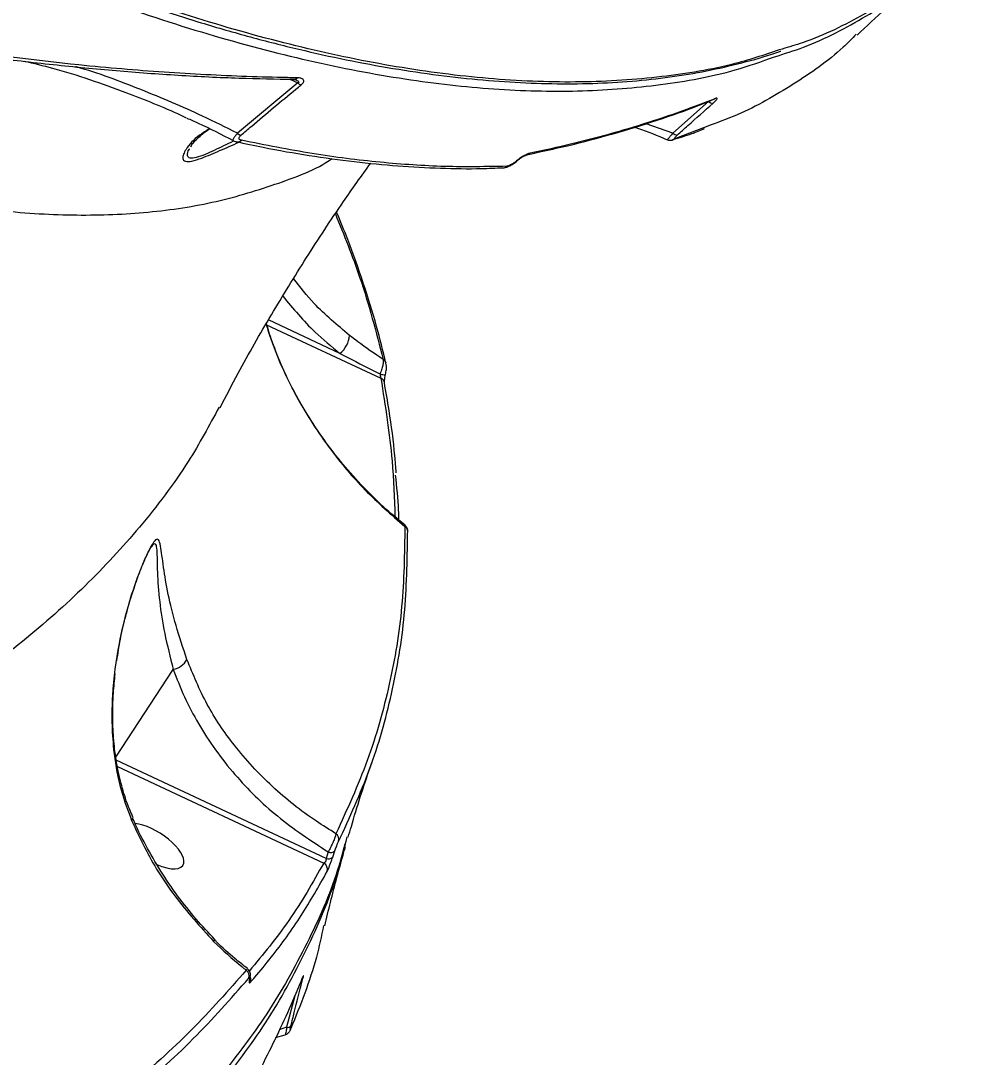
# Model space of a CAD drawing. Header units: millimetres. Extents: x -6879 to 7341, y -8047 to 7187.
# Drawn here: x -623.9 to -497.5, y 3097.7 to 3234.2 of the extents above; entities that cross this region are included whole.
import ezdxf

# ---------------------------------------------------------------- set-up
doc = ezdxf.new("R2010")
doc.units = ezdxf.units.MM
for name, color, linetype in [('DIKOM_ОБЪЕКТ', 7, 'Continuous'), ('DIKOM_РАЗМЕР_ЗОНА', 7, 'Continuous'), ('DIKOM_РАЗМЕР_ОБЪЕКТА', 7, 'Continuous')]:
    doc.layers.add(name, color=color, linetype=linetype)
doc.styles.add('style1', font='arial.ttf', dxfattribs={"width": 0.8})
doc.dimstyles.new('1-50', dxfattribs={"dimtxt": 300, "dimasz": 200, "dimexe": 100, "dimexo": 0, "dimgap": 100, "dimtad": 0, "dimdec": 0, "dimtxsty": 'style1', "dimcen": 0, "dimclrd": 7, "dimclre": 7, "dimadec": 1, "dimazin": 2, "dimtfac": 1, "dimtdec": 0, "dimtmove": 1, "dimatfit": 3, "dimfxl": 0, "dimlwd": 25, "dimlwe": 18, "dimarcsym": 0})

# ---------------------------------------------------------------- blocks, each defined once
blk = doc.blocks.new('*D20')
at = {"layer": 'Defpoints', "color": 0, "transparency": 16777216}
for p in [(-335.47, 4138.44), (-5198.79, -5966.88), (-1568.13, -5966.88)]:
    blk.add_point(p, dxfattribs=at)
at = {"layer": 'DIKOM_РАЗМЕР_ОБЪЕКТА', "color": 7, "lineweight": 18, "transparency": 16777216}
for p, q in [((-335.47, 4138.44), (-5298.79, 4138.44)), ((-1568.13, -5966.88), (-5298.79, -5966.88))]:
    blk.add_line(p, q, dxfattribs=at)
at = {"layer": 'DIKOM_РАЗМЕР_ОБЪЕКТА', "color": 7, "lineweight": 25, "transparency": 16777216}
for p, q in [((-5198.79, 3938.44), (-5198.79, -81.84)), ((-5198.79, -5766.88), (-5198.79, -1161.62))]:
    blk.add_line(p, q, dxfattribs=at)
at = {"layer": 'DIKOM_РАЗМЕР_ОБЪЕКТА', "color": 7, "transparency": 16777216}
for points in [[(-5232.12, 3938.44), (-5165.46, 3938.44), (-5198.79, 4138.44)], [(-5232.12, -5766.88), (-5165.46, -5766.88), (-5198.79, -5966.88)]]:
    blk.add_solid(points, dxfattribs=at)
at = {"layer": 'DIKOM_РАЗМЕР_ОБЪЕКТА', "color": 0, "transparency": 16777216, "insert": (-5198.79, -621.73), "char_height": 300, "attachment_point": 5, "rotation": 90, "style": 'style1'}
blk.add_mtext('10100', dxfattribs=at)
blk = doc.blocks.new('*D19')
at = {"layer": 'Defpoints', "color": 0, "transparency": 16777216}
for p in [(5624.04, 6094.27), (-4435.35, 2864.29), (5624.04, -2640.11)]:
    blk.add_point(p, dxfattribs=at)
at = {"layer": 'DIKOM_РАЗМЕР_ОБЪЕКТА', "color": 7, "lineweight": 18, "transparency": 16777216}
for p, q in [((-4435.35, 2864.29), (-4435.35, 6194.27)), ((5624.04, -2640.11), (5624.04, 6194.27))]:
    blk.add_line(p, q, dxfattribs=at)
at = {"layer": 'DIKOM_РАЗМЕР_ОБЪЕКТА', "color": 7, "lineweight": 25, "transparency": 16777216}
for p, q in [((-4235.35, 6094.27), (2113.67, 6094.27)), ((5424.04, 6094.27), (3193.46, 6094.27))]:
    blk.add_line(p, q, dxfattribs=at)
at = {"layer": 'DIKOM_РАЗМЕР_ОБЪЕКТА', "color": 7, "transparency": 16777216}
for points in [[(-4235.35, 6127.6), (-4235.35, 6060.94), (-4435.35, 6094.27)], [(5424.04, 6127.6), (5424.04, 6060.94), (5624.04, 6094.27)]]:
    blk.add_solid(points, dxfattribs=at)
at = {"layer": 'DIKOM_РАЗМЕР_ОБЪЕКТА', "color": 0, "transparency": 16777216, "insert": (2653.56, 6094.27), "char_height": 300, "attachment_point": 5, "style": 'style1'}
blk.add_mtext('10100', dxfattribs=at)
blk = doc.blocks.new('*D18')
at = {"layer": 'Defpoints', "color": 0, "transparency": 16777216}
for p in [(-342.29, 5666.7), (-6681.79, -8047.27), (-1651.48, -8047.27)]:
    blk.add_point(p, dxfattribs=at)
at = {"layer": 'DIKOM_РАЗМЕР_ЗОНА', "color": 7, "lineweight": 18, "transparency": 16777216}
for p, q in [((-342.29, 5666.7), (-6781.79, 5666.7)), ((-1651.48, -8047.27), (-6781.79, -8047.27))]:
    blk.add_line(p, q, dxfattribs=at)
at = {"layer": 'DIKOM_РАЗМЕР_ЗОНА', "color": 7, "lineweight": 25, "transparency": 16777216}
for p, q in [((-6681.79, 5466.7), (-6681.79, -340.84)), ((-6681.79, -7847.27), (-6681.79, -1420.62))]:
    blk.add_line(p, q, dxfattribs=at)
at = {"layer": 'DIKOM_РАЗМЕР_ЗОНА', "color": 7, "transparency": 16777216}
for points in [[(-6715.12, 5466.7), (-6648.46, 5466.7), (-6681.79, 5666.7)], [(-6715.12, -7847.27), (-6648.46, -7847.27), (-6681.79, -8047.27)]]:
    blk.add_solid(points, dxfattribs=at)
at = {"layer": 'DIKOM_РАЗМЕР_ЗОНА', "color": 0, "transparency": 16777216, "insert": (-6681.79, -880.73), "char_height": 300, "attachment_point": 5, "rotation": 90, "style": 'style1'}
blk.add_mtext('13700', dxfattribs=at)
blk = doc.blocks.new('*D17')
at = {"layer": 'Defpoints', "color": 0, "transparency": 16777216}
for p in [(-5935.35, 6990.27), (-5935.35, 998.27), (7340.79, -2830.86)]:
    blk.add_point(p, dxfattribs=at)
at = {"layer": 'DIKOM_РАЗМЕР_ЗОНА', "color": 7, "lineweight": 18, "transparency": 16777216}
for p, q in [((-5935.35, 998.27), (-5935.35, 7090.27)), ((7340.79, -2830.86), (7340.79, 7090.27))]:
    blk.add_line(p, q, dxfattribs=at)
at = {"layer": 'DIKOM_РАЗМЕР_ЗОНА', "color": 7, "lineweight": 25, "transparency": 16777216}
for p, q in [((-5735.35, 6990.27), (2016.67, 6990.27)), ((7140.79, 6990.27), (3096.46, 6990.27))]:
    blk.add_line(p, q, dxfattribs=at)
at = {"layer": 'DIKOM_РАЗМЕР_ЗОНА', "color": 7, "transparency": 16777216}
for points in [[(-5735.35, 7023.6), (-5735.35, 6956.94), (-5935.35, 6990.27)], [(7140.79, 7023.6), (7140.79, 6956.94), (7340.79, 6990.27)]]:
    blk.add_solid(points, dxfattribs=at)
at = {"layer": 'DIKOM_РАЗМЕР_ЗОНА', "color": 0, "transparency": 16777216, "insert": (2556.56, 6990.27), "char_height": 300, "attachment_point": 5, "style": 'style1'}
blk.add_mtext('13300', dxfattribs=at)

msp = doc.modelspace()

# ---------------------------------------------------------------- linework, layer by layer
at = {"layer": 'DIKOM_ОБЪЕКТ', "color": 7, "linetype": 'Continuous', "lineweight": 15}
for p, q in [((-587.4, 3225.99), (-595.33, 3219.36)), ((-588.45, 3226.48), (-587.4, 3225.99)), ((-533.29, 3223.57), (-538, 3219.38)), ((-533.19, 3223.61), (-532.73, 3223.8)), ((-538, 3219.38), (-541.54, 3220.63)), ((-533.61, 3220.23), (-537.65, 3218.69)), ((-601.48, 3217.59), (-601.34, 3217.79)), ((-595.52, 3218.24), (-595.54, 3218.25)), ((-581.85, 3190.37), (-591.26, 3194.78)), ((-591.5, 3194.15), (-576.46, 3187.11)), ((-575.85, 3187.58), (-575.82, 3187.77)), ((-575.85, 3187.58), (-575.85, 3187.58)), ((-611.36, 3137.22), (-603.79, 3148.76)), ((-583.68, 3123.86), (-611.3, 3136.8)), ((-611.16, 3135.99), (-583.97, 3123.26)), ((-582.79, 3124.03), (-582.51, 3124.87)), ((-583.4, 3124.71), (-583.68, 3123.86)), ((-587.8, 3105.78), (-588.87, 3101.62)), ((-588.87, 3101.62), (-589.85, 3101.28)), ((-590.35, 3100.28), (-589.07, 3100.64))]:
    msp.add_line(p, q, dxfattribs=at)
at = {"layer": 'DIKOM_ОБЪЕКТ', "color": 7, "linetype": 'Continuous', "lineweight": 15, "flags": 128}
for points in [[(-532.47, 3223.92), (-532.59, 3223.83), (-532.72, 3223.77)], [(-558.58, 3215.73), (-558.5, 3215.75), (-558.49, 3215.75)], [(-609.19, 3129.15), (-609.18, 3129.13), (-609.19, 3129.01), (-609.28, 3128.87)], [(-593.69, 3108.04), (-593.7, 3108.01), (-593.76, 3107.88)]]:
    msp.add_lwpolyline(points, dxfattribs=at)
at = {"layer": 'DIKOM_ОБЪЕКТ', "color": 7, "linetype": 'Continuous', "lineweight": 15}
for centre, radius, start, end in [((-587.92, 3227.11), 0.646, 270.0147, 317.8679), ((-586.53, 3226.87), 1.24, 225.1562, 248.4848), ((-532.69, 3224.11), 0.81, 222.1026, 267.42), ((-594.49, 3220.26), 1.24, 226.7303, 250.2774), ((-537.4, 3219.94), 0.818, 223.2755, 268.5036), ((-595.36, 3219.01), 0.783, 258.8038, 313.6264), ((-538.23, 3219.31), 0.851, 286.0269, 312.7113), ((-557.33, 3217.25), 0.723, 281.8461, 315.0857), ((-560.45, 3215.62), 0.825, 271.2769, 312.8974), ((-584.01, 3193.05), 3.45, 308.8897, 354.9203), ((-576.54, 3188.88), 0.802, 14.6686, 60.4028), ((-576.01, 3189.28), 1.71, 250.8312, 275.3661), ((-576.75, 3186.36), 0.802, 12.5382, 68.358), ((-573.73, 3166.86), 0.83, 342.0038, 58.7952), ((-604.28, 3151.31), 2.6, 280.8348, 331.4424), ((-582.92, 3126.36), 0.936, 343.265, 54.0097), ((-583.08, 3125.46), 0.818, 246.745, 313.9497), ((-583.36, 3124.62), 0.821, 246.9309, 314.0401), ((-584.45, 3122.42), 0.963, 343.7807, 59.8093), ((-598.67, 3113.16), 0.296, 307.9645, 0.0104), ((-594.81, 3108.37), 0.993, 343.6879, 51.3044), ((-594.53, 3107.86), 0.946, 341.7414, 21.1309), ((-587.1, 3107.88), 0.35, 277.3796, 328.49), ((-588.76, 3102.22), 0.608, 260.099, 319.5984)]:
    msp.add_arc(centre, radius, start, end, dxfattribs=at)
for start_param, end_param in [(3.292399, 5.602039), (1.950965, 3.292399)]:
    msp.add_ellipse((-606.45, 3125.49), major_axis=(-3.92, 2.53), ratio=0.411602, start_param=start_param, end_param=end_param, dxfattribs=at)
for points, knots in [([(-764.25, 3331.18), (-763.12, 3330.24), (-759.25, 3327.04), (-752.66, 3321.75), (-744.49, 3315.33), (-736.37, 3309.13), (-728.32, 3303.14), (-720.33, 3297.37), (-712.4, 3291.8), (-704.52, 3286.45), (-696.7, 3281.31), (-688.93, 3276.37), (-681.21, 3271.64), (-673.53, 3267.12), (-665.91, 3262.79), (-658.33, 3258.68), (-650.83, 3254.78), (-643.44, 3251.13), (-636.17, 3247.72), (-629.04, 3244.56), (-622.03, 3241.65), (-615.15, 3238.99), (-608.39, 3236.57), (-601.75, 3234.39), (-595.23, 3232.46), (-588.82, 3230.77), (-582.54, 3229.33), (-576.36, 3228.13), (-570.32, 3227.18), (-564.44, 3226.48), (-558.74, 3226.04), (-553.22, 3225.85), (-547.88, 3225.92), (-542.72, 3226.25), (-537.75, 3226.83), (-532.94, 3227.66), (-528.33, 3228.78), (-525.29, 3229.62), (-523.83, 3230.17), (-523.8, 3230.18)], [0, 0, 0, 0, 0.0118012, 0.0402812, 0.0687699, 0.0971287, 0.1253572, 0.1534877, 0.1815519, 0.2095821, 0.2376112, 0.265664, 0.2937681, 0.3219568, 0.3502603, 0.3787115, 0.4072265, 0.4356516, 0.4639373, 0.4921162, 0.5202209, 0.548283, 0.576334, 0.6044029, 0.6325138, 0.6606981, 0.6889882, 0.7174138, 0.7459504, 0.7744517, 0.8027918, 0.8310071, 0.8591275, 0.8871816, 0.9151978, 0.9432057, 0.9712293, 0.9992915, 1, 1, 1, 1]), ([(-523.62, 3230.46), (-525.65, 3229.78), (-530.61, 3228.12), (-539.46, 3226.66), (-550.03, 3225.94), (-561.45, 3226.34), (-573.44, 3227.81), (-585.96, 3230.33), (-598.93, 3233.84), (-612.57, 3238.39), (-626.87, 3244.03), (-641.77, 3250.75), (-656.32, 3258.09), (-670.4, 3265.84), (-683.91, 3273.85), (-697.69, 3282.56), (-711.69, 3291.95), (-725.77, 3301.93), (-739.85, 3312.44), (-752.43, 3322.26), (-760.36, 3328.75), (-763.59, 3331.38)], [0, 0, 0, 0, 0.039767, 0.096734, 0.155355, 0.214024, 0.272646, 0.329613, 0.386623, 0.44359, 0.502211, 0.56088, 0.619501, 0.669081, 0.718717, 0.768354, 0.818462, 0.868569, 0.917415, 0.966371, 1, 1, 1, 1]), ([(-664.3, 3260.53), (-661.31, 3258.92), (-653.28, 3254.58), (-640.49, 3248.29), (-626.08, 3241.92), (-611.99, 3236.48), (-598.29, 3232.02), (-585.04, 3228.59), (-572.52, 3226.25), (-560.77, 3225), (-549.79, 3224.78), (-539.43, 3225.65), (-531, 3227.16), (-526.33, 3228.82), (-524.63, 3229.43)], [0, 0, 0, 0, 0.052244, 0.140747, 0.229317, 0.317819, 0.408892, 0.500039, 0.591111, 0.679613, 0.768184, 0.856686, 0.947758, 1, 1, 1, 1]), ([(-524.63, 3229.43), (-523.33, 3229.84), (-518.99, 3231.2), (-512.6, 3234.67), (-507.09, 3238.16), (-504.58, 3240.59), (-504.15, 3241)], [0, 0, 0, 0, 0.16435, 0.54907, 0.922926, 1, 1, 1, 1]), ([(-503.4, 3241.68), (-504.02, 3241.1), (-506.83, 3238.5), (-512.67, 3235.02), (-518.81, 3231.87), (-522.71, 3230.73), (-523.62, 3230.46)], [0, 0, 0, 0, 0.1118765, 0.5038228, 0.88471, 1, 1, 1, 1]), ([(-513.75, 3232.29), (-512.5, 3233.46), (-509.51, 3236.26), (-506.32, 3238.99), (-504.46, 3240.58)], [0, 0, 0, 0, 0.417878, 1, 1, 1, 1]), ([(-513.85, 3232.4), (-514.42, 3231.82), (-516.91, 3229.3), (-522.13, 3225.72), (-528.13, 3222.22), (-532.24, 3220.73), (-533.61, 3220.23)], [0, 0, 0, 0, 0.105535, 0.460714, 0.819844, 1, 1, 1, 1]), ([(-634.61, 3230.33), (-632.42, 3230.02), (-627.36, 3229.29), (-619.6, 3228.38), (-611.28, 3227.58), (-603.12, 3226.99), (-595.31, 3226.6), (-590.31, 3226.51), (-587.92, 3226.47)], [0, 0, 0, 0, 0.133542, 0.308932, 0.484615, 0.660782, 0.837623, 1, 1, 1, 1]), ([(-587.44, 3226.67), (-587.88, 3226.68), (-590.08, 3226.71), (-595.86, 3226.87), (-604.96, 3227.35), (-618.19, 3228.45), (-628.09, 3229.78), (-634.09, 3230.59)], [0, 0, 0, 0, 0.029991, 0.149956, 0.390073, 0.630193, 1, 1, 1, 1]), ([(-623.44, 3228.87), (-622.19, 3228.57), (-617.59, 3227.5), (-610.74, 3225.01), (-604.9, 3222.76), (-602.34, 3221.53), (-602.11, 3221.41)], [0, 0, 0, 0, 0.16791, 0.616594, 0.965199, 1, 1, 1, 1]), ([(-595.33, 3219.36), (-596.86, 3220.12), (-601, 3222.21), (-608.06, 3225.15), (-613.68, 3227.31), (-616.63, 3228.12), (-616.68, 3228.13)], [0, 0, 0, 0, 0.224139, 0.608296, 0.993629, 1, 1, 1, 1]), ([(-587.92, 3226.46), (-587.9, 3226.46), (-587.8, 3226.46), (-587.71, 3226.44), (-587.71, 3226.44), (-587.71, 3226.44)], [0, 0, 0, 0, 0.116667, 0.724643, 1, 1, 1, 1]), ([(-587.75, 3226.45), (-587.66, 3226.41), (-587.5, 3226.34), (-587.34, 3226.23), (-587.28, 3226.14), (-587.27, 3226.08), (-587.28, 3226.06), (-587.31, 3226.04), (-587.34, 3226.01), (-587.38, 3226), (-587.4, 3225.99)], [0, 0, 0, 0, 0.323901, 0.621723, 0.765074, 0.814826, 0.864868, 0.87896, 0.928071, 1, 1, 1, 1]), ([(-586.98, 3225.72), (-586.91, 3225.78), (-586.76, 3225.92), (-586.63, 3226.11), (-586.59, 3226.3), (-586.68, 3226.5), (-586.97, 3226.64), (-587.28, 3226.66), (-587.44, 3226.67)], [0, 0, 0, 0, 0.109865, 0.22003, 0.325713, 0.492521, 0.753777, 1, 1, 1, 1]), ([(-594.9, 3219.09), (-594.43, 3219.5), (-592.03, 3221.55), (-589.39, 3223.75), (-587.21, 3225.53), (-586.98, 3225.72)], [0, 0, 0, 0, 0.183166, 0.915863, 1, 1, 1, 1]), ([(-679.69, 3224.01), (-676.22, 3222.59), (-668.97, 3219.63), (-658.38, 3216.01), (-647.85, 3212.98), (-637.38, 3210.64), (-627.07, 3209.09), (-617.02, 3208.45), (-607.51, 3208.78), (-598.54, 3210.08), (-590.41, 3212.55), (-584.98, 3214.56), (-582.87, 3216.03), (-582.87, 3216.03)], [0, 0, 0, 0, 0.085941, 0.1790255, 0.2730354, 0.3670452, 0.4709724, 0.574978, 0.6789028, 0.7858914, 0.8929693, 0.9999556, 1, 1, 1, 1]), ([(-557.06, 3216.58), (-555.33, 3216.95), (-551.5, 3217.77), (-545.83, 3219.27), (-540.05, 3221.06), (-535.85, 3222.51), (-533.64, 3223.42), (-533.19, 3223.61)], [0, 0, 0, 0, 0.203449, 0.449409, 0.694328, 0.938215, 1, 1, 1, 1]), ([(-532.47, 3223.92), (-532.78, 3223.8), (-534.32, 3223.19), (-538.43, 3221.66), (-545.01, 3219.55), (-551.65, 3217.83), (-555.68, 3216.98), (-556.81, 3216.74)], [0, 0, 0, 0, 0.0413716, 0.2068682, 0.5381466, 0.8694297, 1, 1, 1, 1]), ([(-537.42, 3219.12), (-536.96, 3219.54), (-535.4, 3220.95), (-533.83, 3222.33), (-532.73, 3223.3)], [0, 0, 0, 0, 0.299645, 1, 1, 1, 1]), ([(-532.73, 3223.3), (-532.63, 3223.39), (-532.45, 3223.56), (-532.26, 3223.77), (-532.17, 3223.91), (-532.19, 3223.99), (-532.3, 3223.99), (-532.42, 3223.94), (-532.47, 3223.92)], [0, 0, 0, 0, 0.164362, 0.329147, 0.489709, 0.661581, 0.861364, 1, 1, 1, 1]), ([(-532.7, 3223.77), (-532.7, 3223.77), (-532.68, 3223.78), (-532.68, 3223.78), (-532.69, 3223.78)], [0, 0, 0, 0, 0.111218, 1, 1, 1, 1]), ([(-602.01, 3221.36), (-601.51, 3221.15), (-599.43, 3220.24), (-597.43, 3219.2), (-595.91, 3218.41)], [0, 0, 0, 0, 0.2398, 1, 1, 1, 1]), ([(-599.01, 3219.95), (-599.47, 3219.68), (-600.84, 3218.86), (-601.92, 3217.63), (-602.49, 3216.59), (-602.61, 3216.01), (-602.33, 3215.62), (-601.44, 3215.64), (-599.87, 3216.13), (-598.45, 3216.75), (-597.6, 3217.12)], [0, 0, 0, 0, 0.135373, 0.401521, 0.496442, 0.592552, 0.698085, 0.784951, 0.871932, 1, 1, 1, 1]), ([(-601.53, 3217.62), (-601.53, 3217.62), (-601.51, 3217.66), (-601.32, 3217.93), (-600.92, 3218.39), (-600.16, 3219.1), (-599.55, 3219.63), (-599.04, 3219.92), (-599, 3219.95)], [0, 0, 0, 0, 0.006761, 0.159287, 0.35371, 0.605615, 0.964476, 1, 1, 1, 1]), ([(-595.33, 3219.36), (-595.45, 3219.23), (-595.68, 3218.97), (-595.88, 3218.67), (-595.98, 3218.46), (-595.94, 3218.42), (-595.92, 3218.4)], [0, 0, 0, 0, 0.249167, 0.498134, 0.75234, 1, 1, 1, 1]), ([(-594.82, 3218.44), (-594.91, 3218.47), (-595.06, 3218.52), (-595.15, 3218.66), (-595.13, 3218.81), (-595.05, 3218.95), (-594.95, 3219.05), (-594.9, 3219.09)], [0, 0, 0, 0, 0.319613, 0.561916, 0.727907, 0.863995, 1, 1, 1, 1]), ([(-543.05, 3220.17), (-542.91, 3220.13), (-541.44, 3219.66), (-540.03, 3219.06), (-538.75, 3218.52)], [0, 0, 0, 0, 0.091992, 1, 1, 1, 1]), ([(-538, 3219.38), (-538.12, 3219.24), (-538.36, 3218.95), (-538.61, 3218.66), (-538.74, 3218.52), (-538.74, 3218.53), (-538.74, 3218.54)], [0, 0, 0, 0, 0.287279, 0.574648, 0.859969, 1, 1, 1, 1]), ([(-538, 3218.53), (-537.16, 3218.78), (-535.73, 3219.21), (-534.38, 3219.75), (-533.82, 3219.98)], [0, 0, 0, 0, 0.583023, 1, 1, 1, 1]), ([(-537.65, 3218.69), (-537.66, 3218.68), (-537.71, 3218.67), (-537.76, 3218.67), (-537.78, 3218.71), (-537.73, 3218.81), (-537.61, 3218.95), (-537.48, 3219.07), (-537.42, 3219.12)], [0, 0, 0, 0, 0.035494, 0.257428, 0.44834, 0.628165, 0.814356, 1, 1, 1, 1]), ([(-595.91, 3218.32), (-596.33, 3218.12), (-597.62, 3217.49), (-599.33, 3216.66), (-600.84, 3216.1), (-601.71, 3216.02), (-601.99, 3216.44), (-601.9, 3216.95), (-601.67, 3217.29), (-601.67, 3217.3)], [0, 0, 0, 0, 0.1100279, 0.3359575, 0.4685934, 0.6008713, 0.7705919, 0.9967519, 1, 1, 1, 1]), ([(-597.6, 3217.12), (-597.6, 3217.12), (-596.85, 3217.43), (-596.01, 3217.81), (-595.16, 3218.19)], [0, 0, 0, 0, 0.004799, 1, 1, 1, 1]), ([(-595.92, 3218.4), (-595.87, 3218.37), (-595.74, 3218.29), (-595.6, 3218.27), (-595.51, 3218.25)], [0, 0, 0, 0, 0.346314, 1, 1, 1, 1]), ([(-595.53, 3218.27), (-594.33, 3218.01), (-591.06, 3217.3), (-585.88, 3216.41), (-579.95, 3215.59), (-574.19, 3215.03), (-568.6, 3214.74), (-564.01, 3214.66), (-561.35, 3214.79), (-560.43, 3214.83)], [0, 0, 0, 0, 0.094214, 0.258247, 0.422341, 0.586448, 0.750356, 0.914176, 1, 1, 1, 1]), ([(-559.88, 3215.02), (-562.57, 3214.97), (-567.95, 3214.87), (-576.52, 3215.47), (-585.44, 3216.57), (-591.69, 3217.82), (-594.82, 3218.44)], [0, 0, 0, 0, 0.249119, 0.498242, 0.749119, 1, 1, 1, 1]), ([(-538.75, 3218.53), (-538.69, 3218.5), (-538.55, 3218.44), (-538.32, 3218.43), (-538.12, 3218.46), (-538.02, 3218.49), (-537.98, 3218.5)], [0, 0, 0, 0, 0.221412, 0.531713, 0.828823, 1, 1, 1, 1]), ([(-556.81, 3216.74), (-556.94, 3216.7), (-557.18, 3216.63), (-557.67, 3216.38), (-558.16, 3216.07), (-558.45, 3215.84), (-558.58, 3215.73)], [0, 0, 0, 0, 0.259139, 0.517736, 0.781281, 1, 1, 1, 1]), ([(-558.49, 3215.75), (-558.44, 3215.79), (-558.32, 3215.9), (-558.04, 3216.1), (-557.71, 3216.31), (-557.41, 3216.46), (-557.24, 3216.52), (-557.17, 3216.54), (-557.18, 3216.54), (-557.18, 3216.54)], [0, 0, 0, 0, 0.091152, 0.280605, 0.50365, 0.718116, 0.879499, 0.991175, 1, 1, 1, 1]), ([(-597.64, 3183.22), (-596.85, 3184.74), (-594.72, 3188.85), (-590.93, 3195.44), (-586.31, 3202.97), (-581.95, 3209.63), (-579.01, 3213.74), (-577.8, 3215.42)], [0, 0, 0, 0, 0.1392628, 0.3755748, 0.6092676, 0.8403089, 1, 1, 1, 1]), ([(-560.42, 3214.8), (-560.41, 3214.8), (-560.29, 3214.79), (-560.03, 3214.86), (-559.59, 3215.01), (-559.05, 3215.32), (-558.66, 3215.6), (-558.5, 3215.74), (-558.49, 3215.75)], [0, 0, 0, 0, 0.011838, 0.159616, 0.413338, 0.713466, 0.976902, 1, 1, 1, 1]), ([(-558.58, 3215.73), (-558.61, 3215.7), (-558.75, 3215.58), (-559.03, 3215.39), (-559.37, 3215.19), (-559.68, 3215.05), (-559.82, 3215.03), (-559.88, 3215.02)], [0, 0, 0, 0, 0.079886, 0.318166, 0.555568, 0.777351, 1, 1, 1, 1]), ([(-582.45, 3208.75), (-581.32, 3205.97), (-578.71, 3199.5), (-577.08, 3193.18), (-576.15, 3189.58)], [0, 0, 0, 0, 0.430281, 1, 1, 1, 1]), ([(-575.79, 3189.08), (-576.18, 3190.69), (-577.04, 3194.19), (-578.74, 3199.63), (-580.49, 3204.65), (-581.79, 3207.78), (-582.29, 3208.99)], [0, 0, 0, 0, 0.246556, 0.533687, 0.820609, 1, 1, 1, 1]), ([(-580.58, 3192.75), (-582.2, 3194.1), (-584.95, 3196.38), (-587.08, 3199.11), (-587.95, 3200.22)], [0, 0, 0, 0, 0.591603, 1, 1, 1, 1]), ([(-589.37, 3197.9), (-588.02, 3196.28), (-585.77, 3193.57), (-582.97, 3191.29), (-581.85, 3190.37)], [0, 0, 0, 0, 0.599991, 1, 1, 1, 1]), ([(-591.55, 3194.26), (-591.29, 3193.4), (-590.25, 3190.08), (-587.62, 3184.43), (-583.47, 3177.99), (-578.66, 3172.27), (-575.1, 3169.15), (-573.3, 3167.57)], [0, 0, 0, 0, 0.084585, 0.325636, 0.57263, 0.784438, 1, 1, 1, 1]), ([(-590.77, 3191.91), (-590.8, 3191.97), (-591.1, 3192.71), (-591.31, 3193.47), (-591.5, 3194.15)], [0, 0, 0, 0, 0.092583, 1, 1, 1, 1]), ([(-573.27, 3167.76), (-573.85, 3168.24), (-575.52, 3169.57), (-578.04, 3171.99), (-580.83, 3174.99), (-583.38, 3178.18), (-585.68, 3181.51), (-587.7, 3184.95), (-589.42, 3188.41), (-590.33, 3190.76), (-590.77, 3191.91)], [0, 0, 0, 0, 0.0739235, 0.2082885, 0.3426824, 0.4771007, 0.6113873, 0.7438551, 0.8757942, 1, 1, 1, 1]), ([(-576.15, 3189.58), (-577.29, 3190.34), (-578.81, 3191.37), (-580.22, 3192.47), (-580.58, 3192.75)], [0, 0, 0, 0, 0.746818, 1, 1, 1, 1]), ([(-581.85, 3190.37), (-580.46, 3189.65), (-578.71, 3188.74), (-576.94, 3187.85), (-576.57, 3187.67)], [0, 0, 0, 0, 0.793965, 1, 1, 1, 1]), ([(-576.15, 3189.58), (-576.14, 3189.45), (-576.13, 3189.21), (-576.23, 3188.66), (-576.39, 3188.12), (-576.52, 3187.79), (-576.57, 3187.67)], [0, 0, 0, 0, 0.278368, 0.556663, 0.83788, 1, 1, 1, 1]), ([(-575.82, 3187.77), (-575.8, 3187.88), (-575.73, 3188.21), (-575.69, 3188.65), (-575.76, 3188.96), (-575.79, 3189.08)], [0, 0, 0, 0, 0.241069, 0.696906, 1, 1, 1, 1]), ([(-576.57, 3187.67), (-576.57, 3187.64), (-576.56, 3187.55), (-576.53, 3187.4), (-576.49, 3187.23), (-576.47, 3187.15), (-576.46, 3187.11)], [0, 0, 0, 0, 0.126231, 0.436556, 0.726313, 1, 1, 1, 1]), ([(-575.97, 3186.53), (-575.97, 3186.53), (-575.97, 3186.53), (-575.98, 3186.62), (-575.97, 3186.77), (-575.95, 3187.03), (-575.91, 3187.32), (-575.86, 3187.51), (-575.85, 3187.58)], [0, 0, 0, 0, 0.0898782, 0.20927, 0.3756887, 0.5869749, 0.8495466, 1, 1, 1, 1]), ([(-576.46, 3187.11), (-575.88, 3183.44), (-574.89, 3177.19), (-574.69, 3171.29), (-574.6, 3168.86)], [0, 0, 0, 0, 0.586077, 1, 1, 1, 1]), ([(-574.44, 3174.64), (-574.49, 3175.38), (-574.7, 3178.08), (-575.21, 3182.04), (-575.78, 3185.31), (-576, 3186.53)], [0, 0, 0, 0, 0.191835, 0.697164, 1, 1, 1, 1]), ([(-597.77, 3183.29), (-599.06, 3180.89), (-601.99, 3175.44), (-607.94, 3167.6), (-615.24, 3159.69), (-623.48, 3152.37), (-632.85, 3145.42), (-643.35, 3138.89), (-654.97, 3132.8), (-667.37, 3127.33), (-680.48, 3122.48), (-694.2, 3118.21), (-708.81, 3114.44), (-724.31, 3111.2), (-740.63, 3108.48), (-752.07, 3107.16), (-757.78, 3106.5)], [0, 0, 0, 0, 0.060091, 0.136331, 0.207936, 0.279597, 0.351203, 0.424896, 0.498648, 0.572342, 0.642653, 0.713014, 0.783324, 0.855532, 0.927793, 1, 1, 1, 1]), ([(-574.08, 3168.43), (-574.09, 3168.87), (-574.15, 3170.8), (-574.35, 3172.8), (-574.51, 3174.35)], [0, 0, 0, 0, 0.226127, 1, 1, 1, 1]), ([(-573.3, 3167.57), (-573.35, 3164.04), (-573.46, 3156.97), (-575.19, 3146.71), (-577.98, 3136.69), (-580.91, 3130.31), (-582.37, 3127.12)], [0, 0, 0, 0, 0.2484737, 0.4969491, 0.7484758, 1, 1, 1, 1]), ([(-572.9, 3166.88), (-572.9, 3166.95), (-572.9, 3167.09), (-572.98, 3167.36), (-573.12, 3167.6), (-573.25, 3167.69), (-573.3, 3167.73)], [0, 0, 0, 0, 0.232794, 0.528694, 0.83289, 1, 1, 1, 1]), ([(-573.3, 3167.72), (-573.29, 3167.72), (-573.27, 3167.71), (-573.29, 3167.61), (-573.3, 3167.57)], [0, 0, 0, 0, 0.5151012, 1, 1, 1, 1]), ([(-602, 3150.07), (-602.51, 3151.59), (-603.54, 3154.67), (-604.51, 3158.72), (-605.02, 3161.73), (-605.29, 3163.79), (-605.47, 3165.1), (-605.68, 3165.91), (-606.06, 3165.94), (-606.57, 3165.28), (-607.16, 3164.16), (-607.76, 3162.81), (-608.69, 3160.5), (-609.86, 3156.94), (-611.15, 3151.58), (-611.82, 3146.46), (-611.92, 3141.78), (-611.67, 3137.81), (-610.96, 3133.39), (-609.85, 3130.39), (-609.28, 3128.87)], [0, 0, 0, 0, 0.082068, 0.166474, 0.250836, 0.294248, 0.337605, 0.383996, 0.41579, 0.442847, 0.469838, 0.493982, 0.518728, 0.588615, 0.660384, 0.758915, 0.809712, 0.860492, 0.929163, 1, 1, 1, 1]), ([(-582.03, 3126.09), (-580.58, 3129.25), (-577.68, 3135.56), (-574.87, 3145.54), (-573.11, 3155.86), (-572.99, 3163.02), (-572.94, 3166.6)], [0, 0, 0, 0, 0.248478, 0.496955, 0.748478, 1, 1, 1, 1]), ([(-608.96, 3159.45), (-608.82, 3159.87), (-608.51, 3160.82), (-608, 3162.14), (-607.5, 3163.32), (-607.11, 3164.13), (-606.84, 3164.65), (-606.76, 3164.76), (-606.74, 3164.8)], [0, 0, 0, 0, 0.191311, 0.432764, 0.634223, 0.804858, 0.933582, 1, 1, 1, 1]), ([(-606.73, 3164.79), (-606.61, 3164.97), (-606.31, 3165.41), (-606.07, 3165.27), (-605.96, 3164.51), (-605.93, 3163.2), (-605.88, 3160.99), (-605.65, 3157.81), (-605.01, 3153.53), (-604.2, 3150.36), (-603.79, 3148.76)], [0, 0, 0, 0, 0.045575, 0.111061, 0.19884, 0.29855, 0.39845, 0.605098, 0.800332, 1, 1, 1, 1]), ([(-611.23, 3149.87), (-611.08, 3150.82), (-610.78, 3152.81), (-610.1, 3155.68), (-609.48, 3157.93), (-609.07, 3159.12), (-608.96, 3159.45)], [0, 0, 0, 0, 0.288062, 0.603431, 0.889965, 1, 1, 1, 1]), ([(-582.37, 3127.12), (-583.24, 3127.66), (-586.24, 3129.52), (-590.94, 3133.27), (-595.74, 3138.48), (-599.55, 3144.11), (-601.18, 3148.07), (-602, 3150.07)], [0, 0, 0, 0, 0.095304, 0.32894, 0.568011, 0.781792, 1, 1, 1, 1]), ([(-609.07, 3129.2), (-609.34, 3129.84), (-609.97, 3131.3), (-610.71, 3133.76), (-611.31, 3136.51), (-611.66, 3139.39), (-611.8, 3142.46), (-611.74, 3145.41), (-611.53, 3147.34), (-611.44, 3148.17)], [0, 0, 0, 0, 0.1116779, 0.2524714, 0.398278, 0.547356, 0.7002428, 0.8709904, 1, 1, 1, 1]), ([(-603.79, 3148.76), (-603.33, 3147.54), (-602.39, 3145.1), (-600.52, 3141.57), (-598.31, 3138.15), (-594.99, 3133.97), (-590.23, 3129.23), (-585.7, 3126.23), (-583.4, 3124.71)], [0, 0, 0, 0, 0.126405, 0.252812, 0.382978, 0.513146, 0.753573, 1, 1, 1, 1]), ([(-580.76, 3126.65), (-580.62, 3127.12), (-579.73, 3130.2), (-578.71, 3133.52), (-577.69, 3136.32), (-577.6, 3136.56)], [0, 0, 0, 0, 0.1439774, 0.927417, 1, 1, 1, 1]), ([(-609.28, 3128.87), (-608.74, 3127.69), (-607.15, 3124.24), (-603.73, 3118.73), (-600.25, 3114.88), (-598.48, 3112.93)], [0, 0, 0, 0, 0.203549, 0.596841, 1, 1, 1, 1]), ([(-598.33, 3113.2), (-599.16, 3114.07), (-600.89, 3115.91), (-603.26, 3118.93), (-605.49, 3122.18), (-607.44, 3125.59), (-608.64, 3127.93), (-609.12, 3129.14), (-609.13, 3129.16)], [0, 0, 0, 0, 0.1845415, 0.3867329, 0.5898653, 0.7935041, 0.9970971, 1, 1, 1, 1]), ([(-580.92, 3126.69), (-581.37, 3125.04), (-582.73, 3120.02), (-586.36, 3112.04), (-591.43, 3103), (-595.79, 3097.44), (-597.87, 3094.79)], [0, 0, 0, 0, 0.14459, 0.438668, 0.732521, 1, 1, 1, 1]), ([(-582.37, 3127.12), (-582.4, 3127), (-582.47, 3126.75), (-582.67, 3126.2), (-582.93, 3125.61), (-583.19, 3125.09), (-583.34, 3124.81), (-583.4, 3124.71)], [0, 0, 0, 0, 0.219346, 0.438803, 0.655994, 0.873275, 1, 1, 1, 1]), ([(-597.87, 3093.6), (-595.71, 3096.45), (-591.25, 3102.31), (-586.14, 3111.78), (-582.7, 3119.66), (-581.51, 3124.47), (-581.18, 3125.8)], [0, 0, 0, 0, 0.283782, 0.58455, 0.885562, 1, 1, 1, 1]), ([(-583.83, 3114.98), (-583.59, 3116.01), (-582.85, 3119.19), (-581.9, 3122.7), (-581.19, 3125.17), (-581.13, 3125.39)], [0, 0, 0, 0, 0.302805, 0.93577, 1, 1, 1, 1]), ([(-582.51, 3124.87), (-582.48, 3124.95), (-582.42, 3125.12), (-582.32, 3125.4), (-582.21, 3125.69), (-582.1, 3125.94), (-582.05, 3126.04), (-582.03, 3126.09)], [0, 0, 0, 0, 0.1797554, 0.3800512, 0.5812292, 0.7907048, 1, 1, 1, 1]), ([(-583.68, 3123.86), (-583.68, 3123.82), (-583.67, 3123.73), (-583.69, 3123.63), (-583.71, 3123.53), (-583.74, 3123.47), (-583.78, 3123.39), (-583.82, 3123.34), (-583.89, 3123.28), (-583.93, 3123.27), (-583.97, 3123.26)], [0, 0, 0, 0, 0.179277, 0.319136, 0.368981, 0.516502, 0.55645, 0.716449, 0.765701, 1, 1, 1, 1]), ([(-583.53, 3122.15), (-583.49, 3122.23), (-583.41, 3122.39), (-583.25, 3122.77), (-583.08, 3123.22), (-582.92, 3123.66), (-582.83, 3123.91), (-582.79, 3124.03)], [0, 0, 0, 0, 0.213187, 0.426502, 0.630603, 0.828888, 1, 1, 1, 1]), ([(-583.97, 3123.26), (-585.43, 3120.69), (-588.27, 3115.66), (-591.98, 3111.21), (-593.79, 3109.03)], [0, 0, 0, 0, 0.511319, 1, 1, 1, 1]), ([(-593.63, 3107.56), (-593.44, 3107.78), (-592.5, 3108.85), (-590.16, 3111.7), (-586.84, 3116.27), (-584.63, 3120.19), (-583.53, 3122.15)], [0, 0, 0, 0, 0.048064, 0.240322, 0.61988, 1, 1, 1, 1]), ([(-584, 3115.02), (-584.29, 3113.63), (-585.27, 3108.98), (-587.06, 3104.56), (-588.31, 3101.46)], [0, 0, 0, 0, 0.300218, 1, 1, 1, 1]), ([(-598.48, 3112.93), (-597.28, 3111.79), (-595.89, 3110.48), (-594.39, 3109.3), (-594.19, 3109.14)], [0, 0, 0, 0, 0.866648, 1, 1, 1, 1]), ([(-594.02, 3109.36), (-594.58, 3109.8), (-596, 3110.9), (-597.44, 3112.19), (-598.27, 3113.07), (-598.37, 3113.17)], [0, 0, 0, 0, 0.369581, 0.930101, 1, 1, 1, 1]), ([(-594.19, 3109.14), (-596.53, 3106.48), (-601.22, 3101.15), (-609.6, 3093.67), (-618.9, 3086.56), (-625.98, 3082.21), (-629.52, 3080.03)], [0, 0, 0, 0, 0.2486155, 0.4972312, 0.7486146, 1, 1, 1, 1]), ([(-594.04, 3109.33), (-594.06, 3109.32), (-594.08, 3109.31), (-594.16, 3109.18), (-594.19, 3109.14)], [0, 0, 0, 0, 0.653928, 1, 1, 1, 1]), ([(-593.73, 3107.89), (-593.71, 3107.99), (-593.65, 3108.23), (-593.61, 3108.56), (-593.71, 3108.94), (-593.85, 3109.19), (-594, 3109.29), (-594.05, 3109.33)], [0, 0, 0, 0, 0.208482, 0.52457, 0.701193, 0.892923, 1, 1, 1, 1]), ([(-586.8, 3107.7), (-586.77, 3107.82), (-586.71, 3108.05), (-586.66, 3108.29), (-586.64, 3108.42), (-586.67, 3108.43), (-586.73, 3108.32), (-586.79, 3108.18), (-586.81, 3108.13)], [0, 0, 0, 0, 0.164318, 0.329125, 0.489786, 0.661591, 0.861356, 1, 1, 1, 1]), ([(-629.23, 3078.93), (-625.72, 3081.08), (-618.71, 3085.39), (-609.42, 3092.48), (-600.97, 3099.99), (-596.23, 3105.39), (-593.86, 3108.09)], [0, 0, 0, 0, 0.248617, 0.497233, 0.748618, 1, 1, 1, 1]), ([(-586.81, 3108.13), (-586.95, 3107.79), (-587.64, 3106.08), (-589.56, 3101.67), (-592.89, 3094.91), (-596.52, 3088.49), (-598.86, 3084.79), (-599.52, 3083.75)], [0, 0, 0, 0, 0.041373, 0.206873, 0.538156, 0.86944, 1, 1, 1, 1]), ([(-593.86, 3108.09), (-593.85, 3108.1), (-593.8, 3108.16), (-593.74, 3108.18), (-593.72, 3108.09), (-593.74, 3107.95), (-593.76, 3107.88)], [0, 0, 0, 0, 0.108665, 0.398423, 0.699773, 1, 1, 1, 1]), ([(-593.76, 3107.88), (-593.78, 3107.78), (-593.82, 3107.58), (-593.78, 3107.46), (-593.71, 3107.48), (-593.64, 3107.55), (-593.63, 3107.56)], [0, 0, 0, 0, 0.3054149, 0.6114927, 0.9126353, 1, 1, 1, 1]), ([(-593.71, 3107.95), (-593.71, 3107.95), (-593.71, 3107.95), (-593.71, 3107.99), (-593.69, 3108.03), (-593.69, 3108.04)], [0, 0, 0, 0, 0.328086, 0.875665, 1, 1, 1, 1]), ([(-588.3, 3101.82), (-588.15, 3102.41), (-587.67, 3104.37), (-587.16, 3106.33), (-586.8, 3107.7)], [0, 0, 0, 0, 0.29963, 1, 1, 1, 1]), ([(-586.84, 3108.03), (-586.83, 3108.06), (-586.8, 3108.13), (-586.77, 3108.18), (-586.78, 3108.17), (-586.78, 3108.17)], [0, 0, 0, 0, 0.328625, 0.929565, 1, 1, 1, 1]), ([(-588.87, 3101.62), (-588.89, 3101.44), (-588.93, 3101.09), (-589, 3100.77), (-589.05, 3100.63), (-589.07, 3100.66), (-589.07, 3100.66)], [0, 0, 0, 0, 0.323346, 0.646916, 0.968232, 1, 1, 1, 1]), ([(-588.31, 3101.46), (-588.31, 3101.46), (-588.34, 3101.41), (-588.37, 3101.35), (-588.39, 3101.35), (-588.39, 3101.43), (-588.36, 3101.59), (-588.32, 3101.74), (-588.3, 3101.82)], [0, 0, 0, 0, 0.035455, 0.25734, 0.448299, 0.628171, 0.814429, 1, 1, 1, 1]), ([(-589.07, 3100.66), (-589, 3100.68), (-588.86, 3100.72), (-588.68, 3100.85), (-588.55, 3100.99), (-588.46, 3101.12), (-588.4, 3101.23), (-588.37, 3101.3), (-588.35, 3101.34)], [0, 0, 0, 0, 0.176557, 0.376864, 0.549543, 0.692465, 0.825213, 1, 1, 1, 1])]:
    msp.add_open_spline(points, degree=3, knots=knots, dxfattribs=at)

# ---------------------------------------------------------------- dimensions: what is measured, and where the dimension line sits
at = {"layer": 'DIKOM_РАЗМЕР_ЗОНА'}
dim = msp.add_linear_dim(base=(-5935.35, 6990.27), p1=(7340.79, -2830.86), p2=(-5935.35, 998.27), text='13300', dimstyle='1-50', override={"dimscale": 1, "dimtix": 0, "dimtofl": 1, "dimtmove": 1, "dimatfit": 3}, dxfattribs=at)
dim.commit()
dim.dimension.update_dxf_attribs({"geometry": '*D17', "text_midpoint": (2556.56, 6990.27), "dimtype": 160})
dim = msp.add_linear_dim(base=(-6681.79, -8047.27), p1=(-342.29, 5666.7), p2=(-1651.48, -8047.27), angle=270, text='13700', dimstyle='1-50', override={"dimscale": 1, "dimtix": 0, "dimtofl": 1, "dimtmove": 1, "dimatfit": 3}, dxfattribs=at)
dim.commit()
dim.dimension.update_dxf_attribs({"geometry": '*D18', "text_midpoint": (-6681.79, -880.73), "dimtype": 160})
at = {"layer": 'DIKOM_РАЗМЕР_ОБЪЕКТА'}
dim = msp.add_linear_dim(base=(5624.04, 6094.27), p1=(-4435.35, 2864.29), p2=(5624.04, -2640.11), text='10100', dimstyle='1-50', override={"dimscale": 1, "dimtix": 0, "dimtofl": 1, "dimtmove": 1, "dimatfit": 3}, dxfattribs=at)
dim.commit()
dim.dimension.update_dxf_attribs({"geometry": '*D19', "text_midpoint": (2653.56, 6094.27), "dimtype": 160})
dim = msp.add_linear_dim(base=(-5198.79, -5966.88), p1=(-335.47, 4138.44), p2=(-1568.13, -5966.88), angle=270, text='10100', dimstyle='1-50', override={"dimscale": 1, "dimtix": 0, "dimtofl": 1, "dimtmove": 1, "dimatfit": 3}, dxfattribs=at)
dim.commit()
dim.dimension.update_dxf_attribs({"geometry": '*D20', "text_midpoint": (-5198.79, -621.73), "dimtype": 160})

doc.saveas('drawing.dxf')
